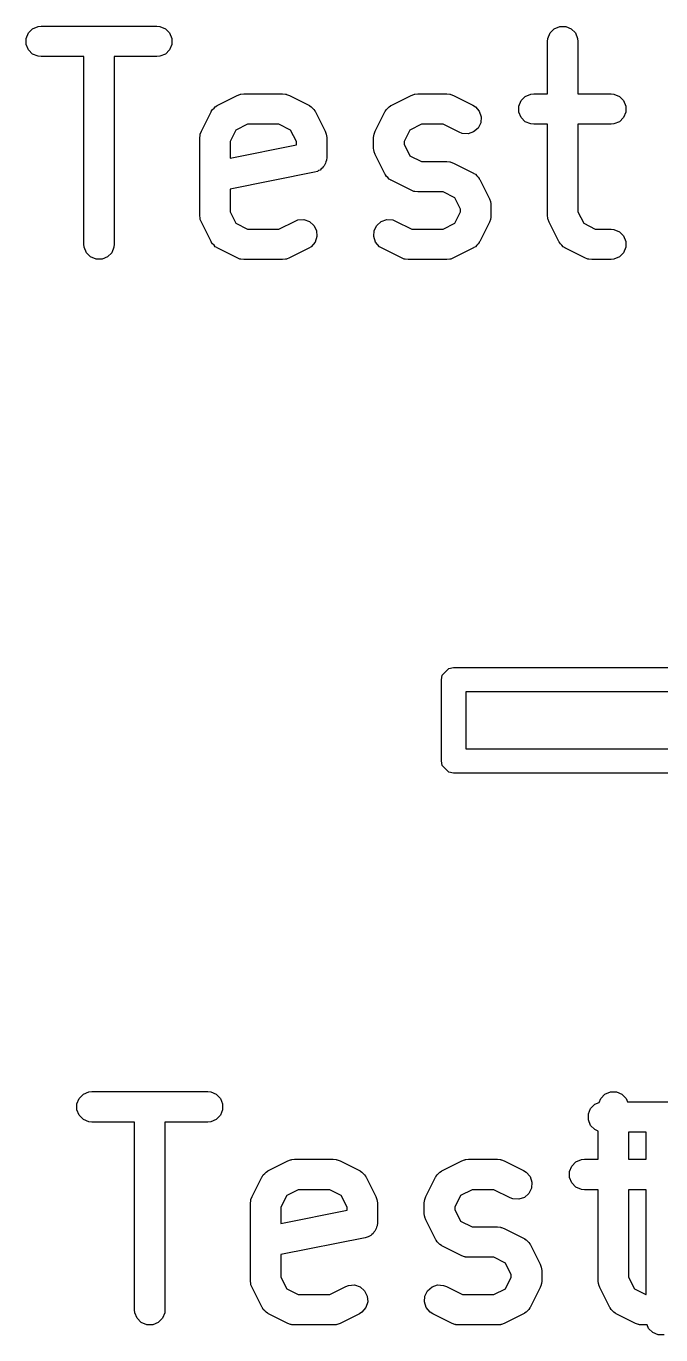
# Model space of a CAD drawing. Header units: millimetres. Extents: x 129 to 276, y -185 to -58.
# Drawn here: x 192.59 to 195.72, y -169.28 to -162.83 of the extents above; entities that cross this region are included whole.
import ezdxf

# ---------------------------------------------------------------- set-up
doc = ezdxf.new("R2010")
doc.units = ezdxf.units.MM
doc.layers.add('F.Fab', color=9, linetype='CONTINUOUS', true_color=0xafafaf)

msp = doc.modelspace()

# ---------------------------------------------------------------- linework, layer by layer
at = {"layer": 'F.Fab', "linetype": 'CONTINUOUS'}
for p, q in [((192.593107, -162.890187), (192.604306, -162.863151)), ((192.593107, -162.919451), (192.593107, -162.890187)), ((192.604306, -162.863151), (192.624998, -162.842459)), ((192.624998, -162.842459), (192.652034, -162.83126)), ((192.652034, -162.83126), (192.666666, -162.829819)), ((192.666666, -162.829819), (193.238094, -162.829819)), ((193.238094, -162.829819), (193.252726, -162.83126)), ((193.252726, -162.83126), (193.279762, -162.842459)), ((193.279762, -162.842459), (193.300454, -162.863151)), ((193.300454, -162.863151), (193.311653, -162.890187)), ((193.311653, -162.890187), (193.311653, -162.919451)), ((195.163095, -162.904819), (195.164536, -162.890187)), ((195.164536, -162.890187), (195.175735, -162.863151)), ((195.175735, -162.863151), (195.196427, -162.842459)), ((195.196427, -162.842459), (195.223463, -162.83126)), ((195.223463, -162.83126), (195.252727, -162.83126)), ((195.252727, -162.83126), (195.279763, -162.842459)), ((195.279763, -162.842459), (195.300455, -162.863151)), ((195.300455, -162.863151), (195.311654, -162.890187)), ((195.311654, -162.890187), (195.313095, -162.904819)), ((192.604306, -162.946487), (192.593107, -162.919451)), ((192.624998, -162.967179), (192.604306, -162.946487)), ((193.300454, -162.946487), (193.279762, -162.967179)), ((193.311653, -162.919451), (193.300454, -162.946487)), ((195.163095, -163.163152), (195.163095, -162.904819)), ((195.313095, -162.904819), (195.313095, -163.163152)), ((192.652034, -162.978378), (192.624998, -162.967179)), ((192.666666, -162.979819), (192.652034, -162.978378)), ((192.87738, -162.979819), (192.666666, -162.979819)), ((192.87738, -163.904819), (192.87738, -162.979819)), ((193.238094, -162.979819), (193.02738, -162.979819)), ((193.02738, -162.979819), (193.02738, -163.904819)), ((193.252726, -162.978378), (193.238094, -162.979819)), ((193.279762, -162.967179), (193.252726, -162.978378)), ((193.537887, -163.218689), (193.633125, -163.17107)), ((193.633125, -163.17107), (193.646856, -163.165815)), ((193.646856, -163.165815), (193.649545, -163.165623)), ((193.649545, -163.165623), (193.652034, -163.164593)), ((193.652034, -163.164593), (193.666666, -163.163152)), ((193.666666, -163.163152), (193.857142, -163.163152)), ((193.857142, -163.163152), (193.871774, -163.164593)), ((193.871774, -163.164593), (193.874263, -163.165624)), ((193.874263, -163.165624), (193.876951, -163.165815)), ((193.876951, -163.165815), (193.890683, -163.17107)), ((193.890683, -163.17107), (193.985921, -163.218689)), ((194.39503, -163.218689), (194.490268, -163.17107)), ((194.490268, -163.17107), (194.503999, -163.165815)), ((194.503999, -163.165815), (194.506688, -163.165623)), ((194.506688, -163.165623), (194.509177, -163.164593)), ((194.509177, -163.164593), (194.523809, -163.163152)), ((194.523809, -163.163152), (194.666666, -163.163152)), ((194.666666, -163.163152), (194.681298, -163.164593)), ((194.681298, -163.164593), (194.683787, -163.165624)), ((194.683787, -163.165624), (194.686475, -163.165815)), ((194.686475, -163.165815), (194.700207, -163.17107)), ((194.700207, -163.17107), (194.795445, -163.218689)), ((195.021679, -163.22352), (195.032878, -163.196484)), ((195.032878, -163.196484), (195.05357, -163.175792)), ((195.05357, -163.175792), (195.080606, -163.164593)), ((195.080606, -163.164593), (195.095238, -163.163152)), ((195.095238, -163.163152), (195.163095, -163.163152)), ((195.313095, -163.163152), (195.47619, -163.163152)), ((195.47619, -163.163152), (195.490822, -163.164593)), ((195.490822, -163.164593), (195.517858, -163.175792)), ((195.517858, -163.175792), (195.53855, -163.196484)), ((195.53855, -163.196484), (195.549749, -163.22352)), ((193.456727, -163.347468), (193.504346, -163.25223)), ((193.504346, -163.25223), (193.505886, -163.249782)), ((193.505886, -163.249782), (193.506271, -163.248629)), ((193.506271, -163.248629), (193.507516, -163.247192)), ((193.507516, -163.247192), (193.512178, -163.239787)), ((193.512178, -163.239787), (193.519282, -163.233625)), ((193.519282, -163.233625), (193.525444, -163.226521)), ((193.525444, -163.226521), (193.532849, -163.221859)), ((193.532849, -163.221859), (193.534286, -163.220614)), ((193.534286, -163.220614), (193.535439, -163.220229)), ((193.535439, -163.220229), (193.537887, -163.218689)), ((193.985921, -163.218689), (193.988368, -163.220229)), ((193.988368, -163.220229), (193.989522, -163.220614)), ((193.989522, -163.220614), (193.990958, -163.221859)), ((193.990958, -163.221859), (193.998364, -163.226521)), ((193.998364, -163.226521), (194.004525, -163.233625)), ((194.004525, -163.233625), (194.01163, -163.239787)), ((194.01163, -163.239787), (194.016291, -163.247192)), ((194.016291, -163.247192), (194.017537, -163.248629)), ((194.017537, -163.248629), (194.017921, -163.249782)), ((194.017921, -163.249782), (194.019462, -163.25223)), ((194.019462, -163.25223), (194.067081, -163.347468)), ((194.31387, -163.347468), (194.361489, -163.25223)), ((194.361489, -163.25223), (194.363029, -163.249782)), ((194.363029, -163.249782), (194.363414, -163.248629)), ((194.363414, -163.248629), (194.364659, -163.247192)), ((194.364659, -163.247192), (194.369321, -163.239787)), ((194.369321, -163.239787), (194.376425, -163.233625)), ((194.376425, -163.233625), (194.382587, -163.226521)), ((194.382587, -163.226521), (194.389992, -163.221859)), ((194.389992, -163.221859), (194.391429, -163.220614)), ((194.391429, -163.220614), (194.392582, -163.220229)), ((194.392582, -163.220229), (194.39503, -163.218689)), ((194.795445, -163.218689), (194.807888, -163.226521)), ((194.807888, -163.226521), (194.827061, -163.248629)), ((194.827061, -163.248629), (194.836315, -163.27639)), ((194.836315, -163.27639), (194.834241, -163.30558)), ((195.021679, -163.252784), (195.021679, -163.22352)), ((195.032878, -163.27982), (195.021679, -163.252784)), ((195.549749, -163.252784), (195.53855, -163.27982)), ((195.549749, -163.22352), (195.549749, -163.252784)), ((193.627329, -163.341672), (193.598809, -163.398714)), ((193.684371, -163.313152), (193.627329, -163.341672)), ((193.839437, -163.313152), (193.684371, -163.313152)), ((193.896478, -163.341672), (193.839437, -163.313152)), ((193.924999, -163.398714), (193.896478, -163.341672)), ((194.484472, -163.341672), (194.455952, -163.398714)), ((194.541514, -163.313152), (194.484472, -163.341672)), ((194.648961, -163.313152), (194.541514, -163.313152)), ((194.728363, -163.352853), (194.648961, -163.313152)), ((194.821153, -163.331755), (194.799046, -163.350928)), ((194.834241, -163.30558), (194.821153, -163.331755)), ((195.05357, -163.300512), (195.032878, -163.27982)), ((195.080606, -163.311711), (195.05357, -163.300512)), ((195.095238, -163.313152), (195.080606, -163.311711)), ((195.163095, -163.313152), (195.095238, -163.313152)), ((195.163095, -163.761961), (195.163095, -163.313152)), ((195.47619, -163.313152), (195.313095, -163.313152)), ((195.313095, -163.313152), (195.313095, -163.744256)), ((195.490822, -163.311711), (195.47619, -163.313152)), ((195.517858, -163.300512), (195.490822, -163.311711)), ((195.53855, -163.27982), (195.517858, -163.300512)), ((193.448809, -163.381009), (193.45025, -163.366377)), ((193.448809, -163.761961), (193.448809, -163.381009)), ((193.45025, -163.366377), (193.451281, -163.363887)), ((193.451281, -163.363887), (193.451472, -163.3612)), ((193.451472, -163.3612), (193.456727, -163.347468)), ((193.598809, -163.398714), (193.598809, -163.479999)), ((193.924999, -163.414762), (193.924999, -163.398714)), ((194.067081, -163.347468), (194.072336, -163.361199)), ((194.072336, -163.361199), (194.072527, -163.363888)), ((194.072527, -163.363888), (194.073558, -163.366377)), ((194.073558, -163.366377), (194.074999, -163.381009)), ((194.074999, -163.381009), (194.074999, -163.476247)), ((194.305952, -163.381009), (194.307393, -163.366377)), ((194.305952, -163.428628), (194.305952, -163.381009)), ((194.307393, -163.366377), (194.308424, -163.363887)), ((194.308424, -163.363887), (194.308615, -163.3612)), ((194.308615, -163.3612), (194.31387, -163.347468)), ((194.455952, -163.398714), (194.455952, -163.410923)), ((194.742094, -163.358108), (194.728363, -163.352853)), ((194.771284, -163.360182), (194.742094, -163.358108)), ((194.799046, -163.350928), (194.771284, -163.360182)), ((193.598809, -163.479999), (193.924999, -163.414762)), ((194.307393, -163.44326), (194.305952, -163.428628)), ((194.308424, -163.445749), (194.307393, -163.44326)), ((194.308615, -163.448437), (194.308424, -163.445749)), ((194.31387, -163.462169), (194.308615, -163.448437)), ((194.361489, -163.557407), (194.31387, -163.462169)), ((194.455952, -163.410923), (194.484472, -163.467964)), ((194.484472, -163.467964), (194.541514, -163.496485)), ((194.046919, -163.533354), (194.041667, -163.538607)), ((194.053087, -163.529224), (194.046919, -163.533354)), ((194.057161, -163.523113), (194.053087, -163.529224)), ((194.062359, -163.517915), (194.057161, -163.523113)), ((194.065202, -163.511051), (194.062359, -163.517915)), ((194.069319, -163.504876), (194.065202, -163.511051)), ((194.070744, -163.49767), (194.069319, -163.504876)), ((194.073558, -163.490879), (194.070744, -163.49767)), ((194.074999, -163.476247), (194.073558, -163.490879)), ((194.541514, -163.496485), (194.666666, -163.496485)), ((194.666666, -163.496485), (194.681298, -163.497926)), ((194.681298, -163.497926), (194.683787, -163.498957)), ((194.683787, -163.498957), (194.686475, -163.499148)), ((194.686475, -163.499148), (194.700207, -163.504403)), ((194.700207, -163.504403), (194.795445, -163.552022)), ((194.014707, -163.549791), (193.598809, -163.63297)), ((194.028773, -163.545508), (194.014707, -163.549791)), ((194.034878, -163.541419), (194.028773, -163.545508)), ((194.041667, -163.538607), (194.034878, -163.541419)), ((194.363029, -163.559854), (194.361489, -163.557407)), ((194.363414, -163.561008), (194.363029, -163.559854)), ((194.364659, -163.562444), (194.363414, -163.561008)), ((194.369321, -163.56985), (194.364659, -163.562444)), ((194.376425, -163.576011), (194.369321, -163.56985)), ((194.382587, -163.583116), (194.376425, -163.576011)), ((194.389992, -163.587777), (194.382587, -163.583116)), ((194.391429, -163.589023), (194.389992, -163.587777)), ((194.392582, -163.589407), (194.391429, -163.589023)), ((194.39503, -163.590948), (194.392582, -163.589407)), ((194.490268, -163.638567), (194.39503, -163.590948)), ((194.795445, -163.552022), (194.797892, -163.553562)), ((194.797892, -163.553562), (194.799046, -163.553947)), ((194.799046, -163.553947), (194.800482, -163.555192)), ((194.800482, -163.555192), (194.807888, -163.559854)), ((194.807888, -163.559854), (194.814049, -163.566958)), ((194.814049, -163.566958), (194.821154, -163.57312)), ((194.821154, -163.57312), (194.825815, -163.580525)), ((194.825815, -163.580525), (194.827061, -163.581962)), ((194.827061, -163.581962), (194.827445, -163.583115)), ((194.827445, -163.583115), (194.828986, -163.585563)), ((194.828986, -163.585563), (194.876605, -163.680801)), ((193.598809, -163.63297), (193.598809, -163.744256)), ((194.503999, -163.643822), (194.490268, -163.638567)), ((194.506688, -163.644013), (194.503999, -163.643822)), ((194.509177, -163.645044), (194.506688, -163.644013)), ((194.523809, -163.646485), (194.509177, -163.645044)), ((194.648961, -163.646485), (194.523809, -163.646485)), ((194.706002, -163.675005), (194.648961, -163.646485)), ((194.734523, -163.732047), (194.706002, -163.675005)), ((194.876605, -163.680801), (194.88186, -163.694532)), ((194.88186, -163.694532), (194.882051, -163.697221)), ((194.882051, -163.697221), (194.883082, -163.69971)), ((194.883082, -163.69971), (194.884523, -163.714342)), ((194.884523, -163.714342), (194.884523, -163.761961)), ((193.45025, -163.776593), (193.448809, -163.761961)), ((193.451281, -163.779082), (193.45025, -163.776593)), ((193.451472, -163.78177), (193.451281, -163.779082)), ((193.456727, -163.795502), (193.451472, -163.78177)), ((193.598809, -163.744256), (193.627329, -163.801298)), ((193.839437, -163.829819), (193.918839, -163.790118)), ((193.918839, -163.790118), (193.93257, -163.784863)), ((193.93257, -163.784863), (193.96176, -163.782789)), ((193.96176, -163.782789), (193.989522, -163.792043)), ((193.989522, -163.792043), (194.011629, -163.811216)), ((194.321702, -163.811216), (194.34381, -163.792043)), ((194.34381, -163.792043), (194.371571, -163.782789)), ((194.371571, -163.782789), (194.400761, -163.784863)), ((194.400761, -163.784863), (194.414493, -163.790118)), ((194.414493, -163.790118), (194.493895, -163.829819)), ((194.706002, -163.801298), (194.734523, -163.744256)), ((194.734523, -163.744256), (194.734523, -163.732047)), ((194.88186, -163.78177), (194.876605, -163.795502)), ((194.88205, -163.779082), (194.88186, -163.78177)), ((194.883082, -163.776593), (194.88205, -163.779082)), ((194.884523, -163.761961), (194.883082, -163.776593)), ((195.164536, -163.776593), (195.163095, -163.761961)), ((195.165567, -163.779082), (195.164536, -163.776593)), ((195.165758, -163.78177), (195.165567, -163.779082)), ((195.171013, -163.795502), (195.165758, -163.78177)), ((195.313095, -163.744256), (195.341615, -163.801298)), ((193.504346, -163.890741), (193.456727, -163.795502)), ((193.627329, -163.801298), (193.684371, -163.829819)), ((193.684371, -163.829819), (193.839437, -163.829819)), ((194.011629, -163.811216), (194.024717, -163.837391)), ((194.024717, -163.837391), (194.026791, -163.866581)), ((194.306541, -163.866581), (194.308615, -163.837391)), ((194.308615, -163.837391), (194.321702, -163.811216)), ((194.493895, -163.829819), (194.648961, -163.829819)), ((194.648961, -163.829819), (194.706002, -163.801298)), ((194.876605, -163.795502), (194.828986, -163.890741)), ((195.218632, -163.890741), (195.171013, -163.795502)), ((195.341615, -163.801298), (195.398657, -163.829819)), ((195.398657, -163.829819), (195.47619, -163.829819)), ((195.47619, -163.829819), (195.490822, -163.83126)), ((195.490822, -163.83126), (195.517858, -163.842459)), ((195.517858, -163.842459), (195.53855, -163.863151)), ((192.878821, -163.919451), (192.87738, -163.904819)), ((192.89002, -163.946487), (192.878821, -163.919451)), ((193.025939, -163.919451), (193.01474, -163.946487)), ((193.02738, -163.904819), (193.025939, -163.919451)), ((193.505886, -163.893187), (193.504346, -163.890741)), ((193.506271, -163.894342), (193.505886, -163.893187)), ((193.507517, -163.895779), (193.506271, -163.894342)), ((193.512178, -163.903183), (193.507517, -163.895779)), ((193.51928, -163.909342), (193.512178, -163.903183)), ((193.525444, -163.91645), (193.51928, -163.909342)), ((193.532849, -163.921111), (193.525444, -163.91645)), ((193.534286, -163.922357), (193.532849, -163.921111)), ((193.535439, -163.922741), (193.534286, -163.922357)), ((193.998364, -163.91645), (193.985921, -163.924282)), ((194.017537, -163.894342), (193.998364, -163.91645)), ((194.026791, -163.866581), (194.017537, -163.894342)), ((194.315795, -163.894342), (194.306541, -163.866581)), ((194.334968, -163.91645), (194.315795, -163.894342)), ((194.347411, -163.924282), (194.334968, -163.91645)), ((194.799046, -163.922357), (194.797892, -163.922741)), ((194.800482, -163.921111), (194.799046, -163.922357)), ((194.807888, -163.91645), (194.800482, -163.921111)), ((194.814049, -163.909345), (194.807888, -163.91645)), ((194.821154, -163.903184), (194.814049, -163.909345)), ((194.825815, -163.895778), (194.821154, -163.903184)), ((194.827061, -163.894342), (194.825815, -163.895778)), ((194.827445, -163.893188), (194.827061, -163.894342)), ((194.828986, -163.890741), (194.827445, -163.893188)), ((195.220172, -163.893187), (195.218632, -163.890741)), ((195.220557, -163.894342), (195.220172, -163.893187)), ((195.221803, -163.895779), (195.220557, -163.894342)), ((195.226464, -163.903183), (195.221803, -163.895779)), ((195.233566, -163.909342), (195.226464, -163.903183)), ((195.23973, -163.91645), (195.233566, -163.909342)), ((195.247135, -163.921111), (195.23973, -163.91645)), ((195.248572, -163.922357), (195.247135, -163.921111)), ((195.249725, -163.922741), (195.248572, -163.922357)), ((195.53855, -163.863151), (195.549749, -163.890187)), ((195.549749, -163.919451), (195.53855, -163.946487)), ((195.549749, -163.890187), (195.549749, -163.919451)), ((192.910712, -163.967179), (192.89002, -163.946487)), ((192.937748, -163.978378), (192.910712, -163.967179)), ((192.967012, -163.978378), (192.937748, -163.978378)), ((192.994048, -163.967179), (192.967012, -163.978378)), ((193.01474, -163.946487), (192.994048, -163.967179)), ((193.537887, -163.924282), (193.535439, -163.922741)), ((193.633125, -163.971901), (193.537887, -163.924282)), ((193.646856, -163.977156), (193.633125, -163.971901)), ((193.649545, -163.977347), (193.646856, -163.977156)), ((193.652034, -163.978378), (193.649545, -163.977347)), ((193.666666, -163.979819), (193.652034, -163.978378)), ((193.857142, -163.979819), (193.666666, -163.979819)), ((193.871774, -163.978378), (193.857142, -163.979819)), ((193.874263, -163.977346), (193.871774, -163.978378)), ((193.876951, -163.977156), (193.874263, -163.977346)), ((193.890683, -163.971901), (193.876951, -163.977156)), ((193.985921, -163.924282), (193.890683, -163.971901)), ((194.442649, -163.971901), (194.347411, -163.924282)), ((194.45638, -163.977156), (194.442649, -163.971901)), ((194.459069, -163.977347), (194.45638, -163.977156)), ((194.461558, -163.978378), (194.459069, -163.977347)), ((194.47619, -163.979819), (194.461558, -163.978378)), ((194.666666, -163.979819), (194.47619, -163.979819)), ((194.681298, -163.978378), (194.666666, -163.979819)), ((194.683787, -163.977346), (194.681298, -163.978378)), ((194.686475, -163.977156), (194.683787, -163.977346)), ((194.700207, -163.971901), (194.686475, -163.977156)), ((194.795445, -163.924282), (194.700207, -163.971901)), ((194.797892, -163.922741), (194.795445, -163.924282)), ((195.252173, -163.924282), (195.249725, -163.922741)), ((195.347411, -163.971901), (195.252173, -163.924282)), ((195.361142, -163.977156), (195.347411, -163.971901)), ((195.363831, -163.977347), (195.361142, -163.977156)), ((195.36632, -163.978378), (195.363831, -163.977347)), ((195.380952, -163.979819), (195.36632, -163.978378)), ((195.47619, -163.979819), (195.380952, -163.979819)), ((195.490822, -163.978378), (195.47619, -163.979819)), ((195.517858, -163.967179), (195.490822, -163.978378)), ((195.53855, -163.946487), (195.517858, -163.967179)), ((194.64, -166.05), (194.644567, -166.027039)), ((194.64, -166.45), (194.64, -166.05)), ((194.644567, -166.027039), (194.677039, -165.994567)), ((194.677039, -165.994567), (194.7, -165.99)), ((194.7, -165.99), (197.3, -165.99)), ((194.76, -166.11), (194.76, -166.39)), ((197.24, -166.11), (194.76, -166.11)), ((194.76, -166.39), (197.24, -166.39)), ((194.644567, -166.472961), (194.64, -166.45)), ((194.677039, -166.505433), (194.644567, -166.472961)), ((194.7, -166.51), (194.677039, -166.505433)), ((197.3, -166.51), (194.7, -166.51)), ((192.843107, -168.140187), (192.854306, -168.113151)), ((192.854306, -168.113151), (192.874998, -168.092459)), ((192.874998, -168.092459), (192.902034, -168.08126)), ((192.902034, -168.08126), (192.916666, -168.079819)), ((192.916666, -168.079819), (193.488094, -168.079819)), ((193.488094, -168.079819), (193.502726, -168.08126)), ((193.502726, -168.08126), (193.529762, -168.092459)), ((193.529762, -168.092459), (193.550454, -168.113151)), ((193.550454, -168.113151), (193.561653, -168.140187)), ((195.41715, -168.133874), (195.425735, -168.113151)), ((195.425735, -168.113151), (195.446427, -168.092459)), ((195.446427, -168.092459), (195.473463, -168.08126)), ((195.473463, -168.08126), (195.502727, -168.08126)), ((195.502727, -168.08126), (195.529763, -168.092459)), ((195.529763, -168.092459), (195.550455, -168.113151)), ((195.550455, -168.113151), (195.557359, -168.129819)), ((192.843107, -168.169451), (192.843107, -168.140187)), ((192.854306, -168.196487), (192.843107, -168.169451)), ((193.561653, -168.169451), (193.550454, -168.196487)), ((193.561653, -168.140187), (193.561653, -168.169451)), ((195.364536, -168.190187), (195.375735, -168.163151)), ((195.375735, -168.163151), (195.396427, -168.142459)), ((195.396427, -168.142459), (195.41715, -168.133874)), ((195.557359, -168.129819), (195.99026, -168.129819)), ((192.874998, -168.217179), (192.854306, -168.196487)), ((192.902034, -168.228378), (192.874998, -168.217179)), ((192.916666, -168.229819), (192.902034, -168.228378)), ((193.12738, -168.229819), (192.916666, -168.229819)), ((193.12738, -169.154819), (193.12738, -168.229819)), ((193.488094, -168.229819), (193.27738, -168.229819)), ((193.27738, -168.229819), (193.27738, -169.154819)), ((193.502726, -168.228378), (193.488094, -168.229819)), ((193.529762, -168.217179), (193.502726, -168.228378)), ((193.550454, -168.196487), (193.529762, -168.217179)), ((195.364536, -168.219451), (195.364536, -168.190187)), ((195.375735, -168.246487), (195.364536, -168.219451)), ((195.396427, -168.267179), (195.375735, -168.246487)), ((195.413095, -168.274083), (195.396427, -168.267179)), ((195.413095, -168.413152), (195.413095, -168.274083)), ((195.648809, -168.279819), (195.563095, -168.279819)), ((195.563095, -168.279819), (195.563095, -168.413152)), ((195.648809, -168.413152), (195.648809, -168.279819)), ((193.787887, -168.468689), (193.883125, -168.42107)), ((193.883125, -168.42107), (193.896856, -168.415815)), ((193.896856, -168.415815), (193.899545, -168.415623)), ((193.899545, -168.415623), (193.902034, -168.414593)), ((193.902034, -168.414593), (193.916666, -168.413152)), ((193.916666, -168.413152), (194.107142, -168.413152)), ((194.107142, -168.413152), (194.121774, -168.414593)), ((194.121774, -168.414593), (194.124263, -168.415624)), ((194.124263, -168.415624), (194.126951, -168.415815)), ((194.126951, -168.415815), (194.140683, -168.42107)), ((194.140683, -168.42107), (194.235921, -168.468689)), ((194.64503, -168.468689), (194.740268, -168.42107)), ((194.740268, -168.42107), (194.753999, -168.415815)), ((194.753999, -168.415815), (194.756688, -168.415623)), ((194.756688, -168.415623), (194.759177, -168.414593)), ((194.759177, -168.414593), (194.773809, -168.413152)), ((194.773809, -168.413152), (194.916666, -168.413152)), ((194.916666, -168.413152), (194.931298, -168.414593)), ((194.931298, -168.414593), (194.933787, -168.415624)), ((194.933787, -168.415624), (194.936475, -168.415815)), ((194.936475, -168.415815), (194.950207, -168.42107)), ((194.950207, -168.42107), (195.045445, -168.468689)), ((195.282878, -168.446484), (195.30357, -168.425792)), ((195.30357, -168.425792), (195.330606, -168.414593)), ((195.330606, -168.414593), (195.345238, -168.413152)), ((195.345238, -168.413152), (195.413095, -168.413152)), ((195.563095, -168.413152), (195.648809, -168.413152)), ((193.754346, -168.50223), (193.755886, -168.499782)), ((193.755886, -168.499782), (193.756271, -168.498629)), ((193.756271, -168.498629), (193.757516, -168.497192)), ((193.757516, -168.497192), (193.762178, -168.489787)), ((193.762178, -168.489787), (193.769282, -168.483625)), ((193.769282, -168.483625), (193.775444, -168.476521)), ((193.775444, -168.476521), (193.782849, -168.471859)), ((193.782849, -168.471859), (193.784286, -168.470614)), ((193.784286, -168.470614), (193.785439, -168.470229)), ((193.785439, -168.470229), (193.787887, -168.468689)), ((194.235921, -168.468689), (194.238368, -168.470229)), ((194.238368, -168.470229), (194.239522, -168.470614)), ((194.239522, -168.470614), (194.240958, -168.471859)), ((194.240958, -168.471859), (194.248364, -168.476521)), ((194.248364, -168.476521), (194.254525, -168.483625)), ((194.254525, -168.483625), (194.26163, -168.489787)), ((194.26163, -168.489787), (194.266291, -168.497192)), ((194.266291, -168.497192), (194.267537, -168.498629)), ((194.267537, -168.498629), (194.267921, -168.499782)), ((194.267921, -168.499782), (194.269462, -168.50223)), ((194.611489, -168.50223), (194.613029, -168.499782)), ((194.613029, -168.499782), (194.613414, -168.498629)), ((194.613414, -168.498629), (194.614659, -168.497192)), ((194.614659, -168.497192), (194.619321, -168.489787)), ((194.619321, -168.489787), (194.626425, -168.483625)), ((194.626425, -168.483625), (194.632587, -168.476521)), ((194.632587, -168.476521), (194.639992, -168.471859)), ((194.639992, -168.471859), (194.641429, -168.470614)), ((194.641429, -168.470614), (194.642582, -168.470229)), ((194.642582, -168.470229), (194.64503, -168.468689)), ((195.045445, -168.468689), (195.057888, -168.476521)), ((195.057888, -168.476521), (195.077061, -168.498629)), ((195.077061, -168.498629), (195.086315, -168.52639)), ((195.271679, -168.47352), (195.282878, -168.446484)), ((195.271679, -168.502784), (195.271679, -168.47352)), ((193.706727, -168.597468), (193.754346, -168.50223)), ((193.934371, -168.563152), (193.877329, -168.591672)), ((194.089437, -168.563152), (193.934371, -168.563152)), ((194.146478, -168.591672), (194.089437, -168.563152)), ((194.269462, -168.50223), (194.317081, -168.597468)), ((194.56387, -168.597468), (194.611489, -168.50223)), ((194.791514, -168.563152), (194.734472, -168.591672)), ((194.898961, -168.563152), (194.791514, -168.563152)), ((194.978363, -168.602853), (194.898961, -168.563152)), ((195.084241, -168.55558), (195.071153, -168.581755)), ((195.086315, -168.52639), (195.084241, -168.55558)), ((195.282878, -168.52982), (195.271679, -168.502784)), ((195.30357, -168.550512), (195.282878, -168.52982)), ((195.330606, -168.561711), (195.30357, -168.550512)), ((195.345238, -168.563152), (195.330606, -168.561711)), ((195.413095, -168.563152), (195.345238, -168.563152)), ((195.413095, -169.011961), (195.413095, -168.563152)), ((195.563095, -168.563152), (195.563095, -168.994256)), ((195.648809, -168.563152), (195.563095, -168.563152)), ((195.648809, -169.079819), (195.648809, -168.563152)), ((193.698809, -168.631009), (193.70025, -168.616377)), ((193.70025, -168.616377), (193.701281, -168.613887)), ((193.701281, -168.613887), (193.701472, -168.6112)), ((193.701472, -168.6112), (193.706727, -168.597468)), ((193.877329, -168.591672), (193.848809, -168.648714)), ((194.174999, -168.648714), (194.146478, -168.591672)), ((194.317081, -168.597468), (194.322336, -168.611199)), ((194.322336, -168.611199), (194.322527, -168.613888)), ((194.322527, -168.613888), (194.323558, -168.616377)), ((194.323558, -168.616377), (194.324999, -168.631009)), ((194.555952, -168.631009), (194.557393, -168.616377)), ((194.557393, -168.616377), (194.558424, -168.613887)), ((194.558424, -168.613887), (194.558615, -168.6112)), ((194.558615, -168.6112), (194.56387, -168.597468)), ((194.734472, -168.591672), (194.705952, -168.648714)), ((194.992094, -168.608108), (194.978363, -168.602853)), ((195.021284, -168.610182), (194.992094, -168.608108)), ((195.049046, -168.600928), (195.021284, -168.610182)), ((195.071153, -168.581755), (195.049046, -168.600928)), ((193.698809, -169.011961), (193.698809, -168.631009)), ((193.848809, -168.648714), (193.848809, -168.729999)), ((193.848809, -168.729999), (194.174999, -168.664762)), ((194.174999, -168.664762), (194.174999, -168.648714)), ((194.324999, -168.631009), (194.324999, -168.726247)), ((194.555952, -168.678628), (194.555952, -168.631009)), ((194.557393, -168.69326), (194.555952, -168.678628)), ((194.558424, -168.695749), (194.557393, -168.69326)), ((194.705952, -168.648714), (194.705952, -168.660923)), ((194.705952, -168.660923), (194.734472, -168.717964)), ((194.319319, -168.754876), (194.315202, -168.761051)), ((194.320744, -168.74767), (194.319319, -168.754876)), ((194.323558, -168.740879), (194.320744, -168.74767)), ((194.324999, -168.726247), (194.323558, -168.740879)), ((194.558615, -168.698437), (194.558424, -168.695749)), ((194.56387, -168.712169), (194.558615, -168.698437)), ((194.611489, -168.807407), (194.56387, -168.712169)), ((194.734472, -168.717964), (194.791514, -168.746485)), ((194.791514, -168.746485), (194.916666, -168.746485)), ((194.916666, -168.746485), (194.931298, -168.747926)), ((194.931298, -168.747926), (194.933787, -168.748957)), ((194.933787, -168.748957), (194.936475, -168.749148)), ((194.936475, -168.749148), (194.950207, -168.754403)), ((194.950207, -168.754403), (195.045445, -168.802022)), ((194.264707, -168.799791), (193.848809, -168.88297)), ((194.278773, -168.795508), (194.264707, -168.799791)), ((194.284878, -168.791419), (194.278773, -168.795508)), ((194.291667, -168.788607), (194.284878, -168.791419)), ((194.296919, -168.783354), (194.291667, -168.788607)), ((194.303087, -168.779224), (194.296919, -168.783354)), ((194.307161, -168.773113), (194.303087, -168.779224)), ((194.312359, -168.767915), (194.307161, -168.773113)), ((194.315202, -168.761051), (194.312359, -168.767915)), ((194.613029, -168.809854), (194.611489, -168.807407)), ((194.613414, -168.811008), (194.613029, -168.809854)), ((194.614659, -168.812444), (194.613414, -168.811008)), ((194.619321, -168.81985), (194.614659, -168.812444)), ((194.626425, -168.826011), (194.619321, -168.81985)), ((195.045445, -168.802022), (195.047892, -168.803562)), ((195.047892, -168.803562), (195.049046, -168.803947)), ((195.049046, -168.803947), (195.050482, -168.805192)), ((195.050482, -168.805192), (195.057888, -168.809854)), ((195.057888, -168.809854), (195.064049, -168.816958)), ((195.064049, -168.816958), (195.071154, -168.82312)), ((195.071154, -168.82312), (195.075815, -168.830525)), ((193.848809, -168.88297), (193.848809, -168.994256)), ((194.632587, -168.833116), (194.626425, -168.826011)), ((194.639992, -168.837777), (194.632587, -168.833116)), ((194.641429, -168.839023), (194.639992, -168.837777)), ((194.642582, -168.839407), (194.641429, -168.839023)), ((194.64503, -168.840948), (194.642582, -168.839407)), ((194.740268, -168.888567), (194.64503, -168.840948)), ((195.075815, -168.830525), (195.077061, -168.831962)), ((195.077061, -168.831962), (195.077445, -168.833115)), ((195.077445, -168.833115), (195.078986, -168.835563)), ((195.078986, -168.835563), (195.126605, -168.930801)), ((194.753999, -168.893822), (194.740268, -168.888567)), ((194.756688, -168.894013), (194.753999, -168.893822)), ((194.759177, -168.895044), (194.756688, -168.894013)), ((194.773809, -168.896485), (194.759177, -168.895044)), ((194.898961, -168.896485), (194.773809, -168.896485)), ((194.956002, -168.925005), (194.898961, -168.896485)), ((194.984523, -168.982047), (194.956002, -168.925005)), ((195.126605, -168.930801), (195.13186, -168.944532)), ((195.13186, -168.944532), (195.132051, -168.947221)), ((195.132051, -168.947221), (195.133082, -168.94971)), ((195.133082, -168.94971), (195.134523, -168.964342)), ((193.70025, -169.026593), (193.698809, -169.011961)), ((193.848809, -168.994256), (193.877329, -169.051298)), ((194.956002, -169.051298), (194.984523, -168.994256)), ((194.984523, -168.994256), (194.984523, -168.982047)), ((195.134523, -169.011961), (195.133082, -169.026593)), ((195.134523, -168.964342), (195.134523, -169.011961)), ((195.414536, -169.026593), (195.413095, -169.011961)), ((195.563095, -168.994256), (195.591615, -169.051298)), ((193.701281, -169.029082), (193.70025, -169.026593)), ((193.701472, -169.03177), (193.701281, -169.029082)), ((193.706727, -169.045502), (193.701472, -169.03177)), ((193.754346, -169.140741), (193.706727, -169.045502)), ((193.877329, -169.051298), (193.934371, -169.079819)), ((193.934371, -169.079819), (194.089437, -169.079819)), ((194.089437, -169.079819), (194.168839, -169.040118)), ((194.168839, -169.040118), (194.18257, -169.034863)), ((194.18257, -169.034863), (194.21176, -169.032789)), ((194.21176, -169.032789), (194.239522, -169.042043)), ((194.239522, -169.042043), (194.261629, -169.061216)), ((194.261629, -169.061216), (194.274717, -169.087391)), ((194.558615, -169.087391), (194.571702, -169.061216)), ((194.571702, -169.061216), (194.59381, -169.042043)), ((194.59381, -169.042043), (194.621571, -169.032789)), ((194.621571, -169.032789), (194.650761, -169.034863)), ((194.650761, -169.034863), (194.664493, -169.040118)), ((194.664493, -169.040118), (194.743895, -169.079819)), ((194.743895, -169.079819), (194.898961, -169.079819)), ((194.898961, -169.079819), (194.956002, -169.051298)), ((195.126605, -169.045502), (195.078986, -169.140741)), ((195.13186, -169.03177), (195.126605, -169.045502)), ((195.13205, -169.029082), (195.13186, -169.03177)), ((195.133082, -169.026593), (195.13205, -169.029082)), ((195.415567, -169.029082), (195.414536, -169.026593)), ((195.415758, -169.03177), (195.415567, -169.029082)), ((195.421013, -169.045502), (195.415758, -169.03177)), ((195.468632, -169.140741), (195.421013, -169.045502)), ((195.591615, -169.051298), (195.648657, -169.079819)), ((195.648657, -169.079819), (195.648809, -169.079819)), ((193.755886, -169.143187), (193.754346, -169.140741)), ((193.756271, -169.144342), (193.755886, -169.143187)), ((193.757517, -169.145779), (193.756271, -169.144342)), ((194.267537, -169.144342), (194.248364, -169.16645)), ((194.276791, -169.116581), (194.267537, -169.144342)), ((194.274717, -169.087391), (194.276791, -169.116581)), ((194.556541, -169.116581), (194.558615, -169.087391)), ((194.565795, -169.144342), (194.556541, -169.116581)), ((194.584968, -169.16645), (194.565795, -169.144342)), ((195.077061, -169.144342), (195.075815, -169.145778)), ((195.077445, -169.143188), (195.077061, -169.144342)), ((195.078986, -169.140741), (195.077445, -169.143188)), ((195.470172, -169.143187), (195.468632, -169.140741)), ((195.470557, -169.144342), (195.470172, -169.143187)), ((195.471803, -169.145779), (195.470557, -169.144342)), ((193.128821, -169.169451), (193.12738, -169.154819)), ((193.14002, -169.196487), (193.128821, -169.169451)), ((193.160712, -169.217179), (193.14002, -169.196487)), ((193.26474, -169.196487), (193.244048, -169.217179)), ((193.275939, -169.169451), (193.26474, -169.196487)), ((193.27738, -169.154819), (193.275939, -169.169451)), ((193.762178, -169.153183), (193.757517, -169.145779)), ((193.76928, -169.159342), (193.762178, -169.153183)), ((193.775444, -169.16645), (193.76928, -169.159342)), ((193.782849, -169.171111), (193.775444, -169.16645)), ((193.784286, -169.172357), (193.782849, -169.171111)), ((193.785439, -169.172741), (193.784286, -169.172357)), ((193.787887, -169.174282), (193.785439, -169.172741)), ((193.883125, -169.221901), (193.787887, -169.174282)), ((194.235921, -169.174282), (194.140683, -169.221901)), ((194.248364, -169.16645), (194.235921, -169.174282)), ((194.597411, -169.174282), (194.584968, -169.16645)), ((194.692649, -169.221901), (194.597411, -169.174282)), ((195.045445, -169.174282), (194.950207, -169.221901)), ((195.047892, -169.172741), (195.045445, -169.174282)), ((195.049046, -169.172357), (195.047892, -169.172741)), ((195.050482, -169.171111), (195.049046, -169.172357)), ((195.057888, -169.16645), (195.050482, -169.171111)), ((195.064049, -169.159345), (195.057888, -169.16645)), ((195.071154, -169.153184), (195.064049, -169.159345)), ((195.075815, -169.145778), (195.071154, -169.153184)), ((195.476464, -169.153183), (195.471803, -169.145779)), ((195.483566, -169.159342), (195.476464, -169.153183)), ((195.48973, -169.16645), (195.483566, -169.159342)), ((195.497135, -169.171111), (195.48973, -169.16645)), ((195.498572, -169.172357), (195.497135, -169.171111)), ((195.499725, -169.172741), (195.498572, -169.172357)), ((195.502173, -169.174282), (195.499725, -169.172741)), ((195.597411, -169.221901), (195.502173, -169.174282)), ((193.187748, -169.228378), (193.160712, -169.217179)), ((193.217012, -169.228378), (193.187748, -169.228378)), ((193.244048, -169.217179), (193.217012, -169.228378)), ((193.896856, -169.227156), (193.883125, -169.221901)), ((193.899545, -169.227347), (193.896856, -169.227156)), ((193.902034, -169.228378), (193.899545, -169.227347)), ((193.916666, -169.229819), (193.902034, -169.228378)), ((194.107142, -169.229819), (193.916666, -169.229819)), ((194.121774, -169.228378), (194.107142, -169.229819)), ((194.124263, -169.227346), (194.121774, -169.228378)), ((194.126951, -169.227156), (194.124263, -169.227346)), ((194.140683, -169.221901), (194.126951, -169.227156)), ((194.70638, -169.227156), (194.692649, -169.221901)), ((194.709069, -169.227347), (194.70638, -169.227156)), ((194.711558, -169.228378), (194.709069, -169.227347)), ((194.72619, -169.229819), (194.711558, -169.228378)), ((194.916666, -169.229819), (194.72619, -169.229819)), ((194.931298, -169.228378), (194.916666, -169.229819)), ((194.933787, -169.227346), (194.931298, -169.228378)), ((194.936475, -169.227156), (194.933787, -169.227346)), ((194.950207, -169.221901), (194.936475, -169.227156)), ((195.611142, -169.227156), (195.597411, -169.221901)), ((195.613831, -169.227347), (195.611142, -169.227156)), ((195.61632, -169.228378), (195.613831, -169.227347)), ((195.630952, -169.229819), (195.61632, -169.228378)), ((195.654545, -169.229819), (195.630952, -169.229819)), ((195.661449, -169.246487), (195.654545, -169.229819)), ((195.682141, -169.267179), (195.661449, -169.246487)), ((195.709177, -169.278378), (195.682141, -169.267179)), ((195.738441, -169.278378), (195.709177, -169.278378))]:
    msp.add_line(p, q, dxfattribs=at)

doc.saveas('drawing.dxf')
